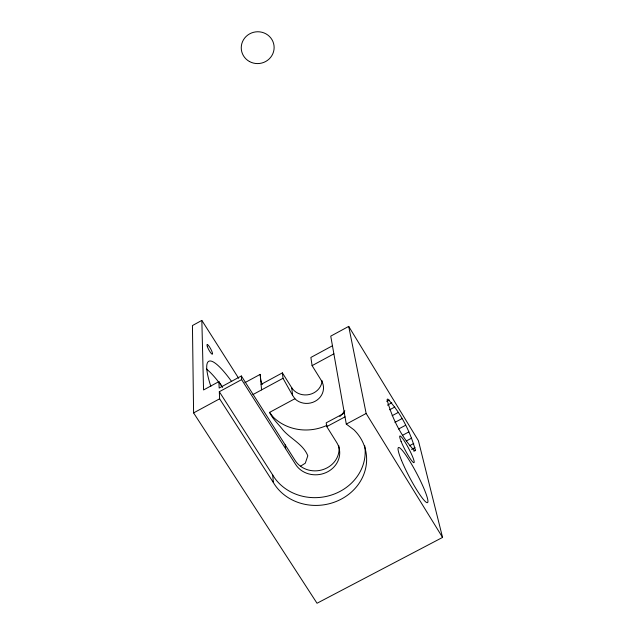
<?xml version="1.0" encoding="UTF-8"?>
<svg xmlns="http://www.w3.org/2000/svg" width="635" height="635" viewBox="0 0 635 635"><rect width="100%" height="100%" fill="white"/><g stroke="black" fill="none" stroke-linecap="round" stroke-linejoin="round"><path stroke-width="0.95" d="M415.393 450.151L414.782 451.033C401.447 437.166 392.089 418.251 387.032 399.701L387.747 399.002C400.931 412.996 410.202 431.665 415.393 450.151L413.647 451.08M300.411 466.273L305.284 463.209L307.816 455.795C303.26 444.278 291.108 439.158 283.178 430.236C278.646 424.228 272.828 419.291 269.558 412.393L294.918 398.724L295.307 399.185A16.494 15.057 -8 0 0 316.936 400.169A16.494 15.057 -8 0 0 321.413 380.635L312.095 365.633L310.872 357.457L332.446 345.773M201.843 320.405L192.445 325.557L193.596 412.901L317.024 603.25L442.555 537.424L418.417 440.722L348.71 326.398L330.748 336.137L346.297 424.101L353.989 429.855A49.538 44.648 -8 0 1 345.384 496.689A49.538 44.648 -8 0 1 273.391 482.584L219.615 398.812L219.313 391.724L241.602 379.611L241.356 375.983L219.162 388.056L218.884 381.627L203.557 389.953L201.843 320.405L238.641 378.277M244.872 382.675L260.183 374.38L260.731 379.825A44.887 41.108 -8 0 0 262.215 384.492M193.596 412.901L219.615 398.812M261.08 384.405L282.392 372.872L291.679 387.683L292.64 395.478L294.918 398.724M252.913 394.581L283.012 378.301L282.392 372.872M312.095 365.633L333.875 353.854M386.755 401.471L389.374 400.074M346.297 424.101L366.149 413.464L348.71 326.398M387.429 405.138L391.787 402.804M389.604 409.805L394.819 407.019M344.353 413.131L326.184 422.846L326.771 426.617L336.74 442.555A23.59 21.296 -8 0 1 327.708 471.773A23.59 21.296 -8 0 1 295.68 464.51L241.602 379.611M326.771 426.617L345.019 416.87M392.152 415.695L398.272 412.425M394.93 422.386L401.915 418.656M398.518 429.03L405.519 425.307M402.701 435.205L408.829 431.943M406.416 440.912L411.639 438.126M409.392 445.778L413.758 443.452M411.567 449.405L415.044 447.556M269.558 412.393L273.375 417.258A45.823 41.831 -8 0 0 327.049 425.283M218.884 381.627L222.615 387.445M219.313 391.724L272.685 474.964L273.391 482.584M241.356 375.983L295.219 460.605A23.495 21.225 -8 0 0 323.39 469.463A23.495 21.225 -8 0 0 338.788 445.635M366.149 413.464L442.555 537.424M283.012 378.301L292.64 395.478M285.194 444.825L285.615 448.683M260.183 374.38L261.572 389.898M344.845 410.766A45.823 41.831 -8 0 1 339.82 416.52M322.143 380.77A16.343 14.938 -8 0 1 309.42 394.502A16.343 14.938 -8 0 1 291.679 387.683M206.415 369.03A68.183 13.549 62.1 0 1 221.139 385.334M364.712 445.714A49.157 44.363 -8 0 1 331.2 495.117A49.157 44.363 -8 0 1 272.685 474.964M210.844 386.366A68.223 13.192 62.1 0 1 231.68 381.595M249.396 61.484A16.454 15.907 -7.7 0 0 274.13 47.609A16.454 15.907 -7.7 0 0 249.539 33.917A16.454 15.907 -7.7 0 0 249.396 61.484M401.495 460.335A31.107 4.072 62.2 0 0 427.014 502.666A31.107 4.072 62.2 0 0 410.472 462.32A31.107 4.072 62.2 0 0 401.495 460.335M207.335 346.583A5.556 1.064 61.6 0 0 212.177 354.235A5.556 1.064 61.6 0 0 209.701 347.17A5.556 1.064 61.6 0 0 207.335 346.583M401.074 441.373A15.113 1.937 62.1 0 0 413.607 462.613A15.113 1.937 62.1 0 0 406.17 443.952A15.113 1.937 62.1 0 0 401.074 441.373"/></g></svg>
